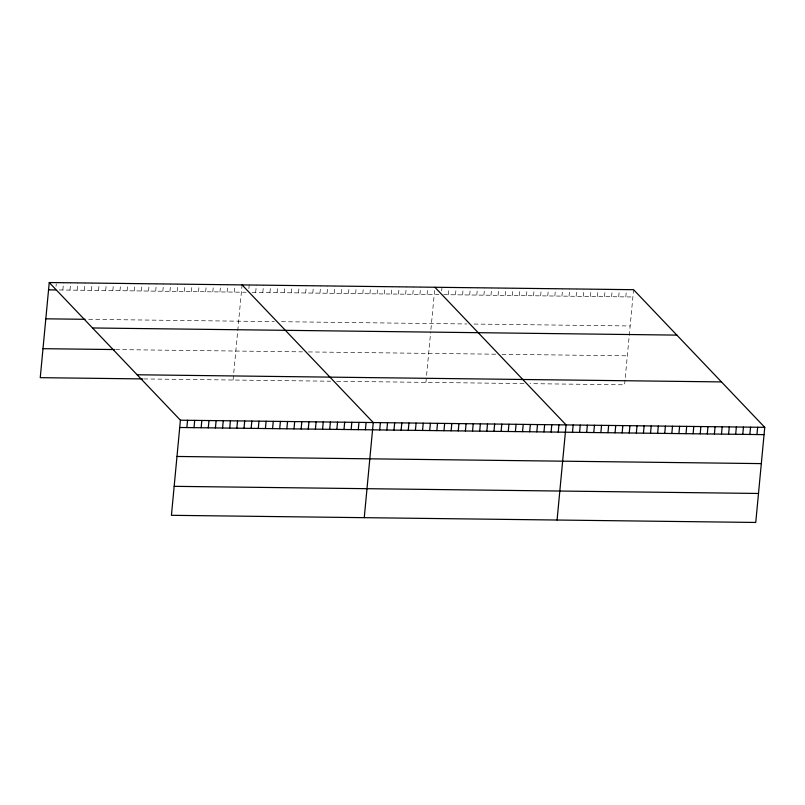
<?xml version="1.0" encoding="UTF-8"?>
<svg xmlns="http://www.w3.org/2000/svg" width="805" height="805" viewBox="0 0 805 805"><rect width="100%" height="100%" fill="white"/><g stroke="black" fill="none" stroke-linecap="round" stroke-linejoin="round"><path stroke-width="0.6" stroke-dasharray="4.03 3.02" d="M56.038 286.278L56.27 283.853M62.84 290.011L63.525 282.726M69.975 290.102L70.669 282.807M77.119 290.192L77.813 282.897M84.263 290.273L84.948 282.988M91.408 290.364L92.092 283.068M98.542 290.454L99.236 283.159M105.686 290.535L106.381 283.249M112.831 290.625L113.515 283.33M119.975 290.716L120.659 283.42M127.11 290.796L127.804 283.511M134.254 290.887L134.948 283.591M141.398 290.977L142.083 283.682M148.543 291.058L149.227 283.773M155.677 291.148L156.371 283.853M162.821 291.239L163.516 283.944M169.966 291.319L170.65 284.034M177.11 291.41L177.794 284.115M184.244 291.501L184.939 284.205M191.389 291.581L192.083 284.296M198.533 291.672L199.217 284.376M205.678 291.762L206.362 284.467M212.812 291.843L213.506 284.557M219.956 291.933L220.651 284.638M227.101 292.024L227.785 284.728M234.245 292.104L234.929 284.819M233.078 380.02L233.541 375.19M233.762 372.775L242.074 284.91M248.866 288.633L249.218 284.99M255.668 292.366L256.352 285.081M262.812 292.457L263.497 285.171M269.947 292.547L270.641 285.252M277.091 292.628L277.785 285.342M284.235 292.718L284.92 285.433M291.38 292.809L292.064 285.513M298.514 292.899L299.208 285.604M305.659 292.98L306.353 285.695M312.803 293.07L313.487 285.775M319.947 293.161L320.632 285.866M327.082 293.241L327.776 285.956M334.226 293.332L334.92 286.037M341.37 293.423L342.055 286.127M348.515 293.503L349.199 286.218M355.649 293.594L356.343 286.298M362.793 293.684L363.488 286.389M369.938 293.765L370.622 286.479M377.082 293.855L377.766 286.56M384.216 293.946L384.911 286.65M391.361 294.026L392.055 286.741M398.505 294.117L399.189 286.822M405.65 294.207L406.334 286.912M412.794 294.288L413.478 287.003M419.928 294.378L420.623 287.083M427.073 294.469L427.767 287.174M425.915 382.375L430.685 331.891M430.906 329.507L434.901 287.264M441.653 290.997L441.995 287.345M448.405 294.731L449.099 287.435M455.499 294.811L456.194 287.526M462.593 294.902L463.288 287.606M469.687 294.982L470.382 287.697M476.791 295.073L477.476 287.777M483.886 295.163L484.57 287.868M490.98 295.244L491.664 287.959M498.074 295.334L498.768 288.039M505.168 295.415L505.862 288.13M512.262 295.505L512.956 288.21M519.366 295.596L520.05 288.301M526.46 295.676L527.144 288.391M533.554 295.767L534.238 288.472M540.648 295.858L541.332 288.562M547.742 295.938L548.436 288.653M554.836 296.029L555.531 288.733M561.93 296.109L562.625 288.824M569.034 296.2L569.719 288.904M576.128 296.29L576.813 288.995M583.223 296.371L583.907 289.086M590.317 296.461L591.001 289.166M597.411 296.542L598.105 289.257M604.505 296.632L605.199 289.337M611.599 296.723L612.293 289.428M618.703 296.803L619.387 289.518M625.797 296.894L626.481 289.599M625.042 379.97L624.589 384.8L529.982 383.653M625.274 377.555L633.575 289.689M59.268 289.971L246.149 292.255M252.096 292.326L438.946 294.61M443.676 294.67L632.891 296.985M88.661 319.344L274.354 321.618M281.498 321.698L466.95 323.972M474.044 324.053L630.154 325.965M115.598 349.571L302.479 351.855M308.426 351.926L497.238 354.23M501.968 354.291L627.326 355.82M143.803 378.934L330.684 381.218M336.641 381.288L524.065 383.572"/><path stroke-width="1.21" d="M49.246 282.545L180.411 420.2L171.425 515.311L755.754 522.455L764.75 427.334L633.575 289.689L49.246 282.545L40.25 377.666L142.616 378.914M186.861 427.576L187.555 420.28M194.005 427.666L194.699 420.371M201.149 427.747L201.834 420.462M208.294 427.837L208.978 420.542M215.428 427.928L216.122 420.633M222.572 428.008L223.267 420.723M229.717 428.099L230.401 420.804M236.861 428.19L237.545 420.894M243.996 428.27L244.69 420.985M251.14 428.361L251.834 421.065M258.284 428.451L258.969 421.156M265.429 428.532L266.113 421.246M272.573 428.622L273.257 421.327M279.707 428.713L280.402 421.418M286.852 428.793L287.546 421.508M293.996 428.884L294.68 421.589M301.14 428.974L301.825 421.679M308.275 429.055L308.969 421.77M315.419 429.146L316.113 421.85M322.564 429.236L323.248 421.941M329.708 429.317L330.392 422.031M336.842 429.407L337.537 422.112M343.987 429.498L344.681 422.202M351.131 429.578L351.815 422.293M358.275 429.669L358.96 422.373M365.41 429.759L366.104 422.464M364.252 517.665L373.248 422.555L242.074 284.91M379.698 429.93L380.383 422.635M386.843 430.021L387.527 422.726M393.977 430.101L394.671 422.816M401.121 430.192L401.816 422.897M408.266 430.283L408.95 422.987M415.41 430.363L416.094 423.078M422.545 430.454L423.239 423.158M429.689 430.544L430.383 423.249M436.833 430.625L437.518 423.339M443.978 430.715L444.662 423.42M451.112 430.806L451.806 423.511M458.256 430.886L458.951 423.601M465.401 430.977L466.085 423.682M472.545 431.067L473.229 423.772M479.679 431.148L480.374 423.863M486.824 431.239L487.518 423.943M493.968 431.329L494.652 424.034M501.113 431.41L501.797 424.124M508.247 431.5L508.941 424.215M515.391 431.591L516.086 424.295M522.536 431.671L523.22 424.386M529.68 431.762L530.364 424.476M536.814 431.852L537.509 424.557M543.959 431.933L544.653 424.648M551.103 432.023L551.787 424.738M558.247 432.114L558.932 424.819M557.08 520.02L566.076 424.909L434.901 287.264M572.486 432.285L573.17 425M579.58 432.376L580.264 425.08M586.674 432.456L587.358 425.171M593.768 432.547L594.462 425.251M600.862 432.637L601.556 425.342M607.956 432.718L608.65 425.432M615.05 432.808L615.745 425.513M622.154 432.889L622.839 425.603M629.248 432.979L629.933 425.684M636.342 433.07L637.027 425.775M643.437 433.15L644.131 425.865M650.531 433.241L651.225 425.946M657.625 433.332L658.319 426.036M664.719 433.412L665.413 426.127M671.823 433.503L672.507 426.207M678.917 433.583L679.601 426.298M686.011 433.674L686.695 426.378M693.105 433.764L693.799 426.469M700.199 433.845L700.893 426.559M707.293 433.935L707.987 426.64M714.387 434.016L715.082 426.731M721.491 434.106L722.176 426.811M728.585 434.197L729.27 426.902M735.679 434.277L736.364 426.992M742.774 434.368L743.468 427.073M749.868 434.459L750.562 427.163M756.962 434.539L757.656 427.254M48.552 289.84L55.696 289.931M45.815 318.82L85.089 319.303M92.525 327.967L676.864 335.111M42.987 348.686L114.411 349.551M137.122 374.768L721.461 381.912M180.411 420.2L764.75 427.334M179.726 427.485L764.066 434.63M176.979 456.465L761.319 463.61M174.162 486.331L758.501 493.465"/></g></svg>
